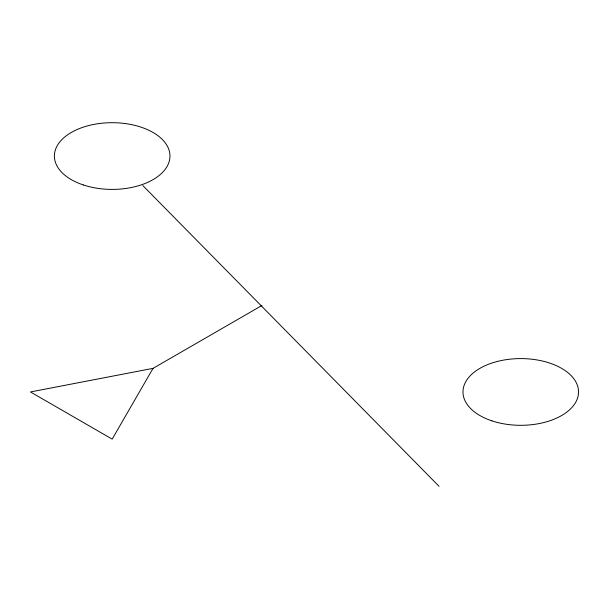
<?xml version="1.0" encoding="UTF-8"?>
<svg xmlns="http://www.w3.org/2000/svg" width="609" height="609" viewBox="0 0 609 609"><rect width="100%" height="100%" fill="white"/><g stroke="black" fill="none" stroke-linecap="round" stroke-linejoin="round"><path stroke-width="0.91" d="M153.026 368.361L112.17 439.135L30.45 391.952L153.026 368.361L261.984 305.452M142.818 185.539L439.043 486.309M491.874 420.842A57.786 33.358 0 0 0 578.55 391.952A57.786 33.358 0 0 0 491.874 363.063A57.786 33.358 0 0 0 491.874 420.842M83.281 184.938A57.786 33.358 0 0 0 169.957 156.049A57.786 33.358 0 0 0 83.281 127.159A57.786 33.358 0 0 0 83.281 184.938"/></g></svg>
